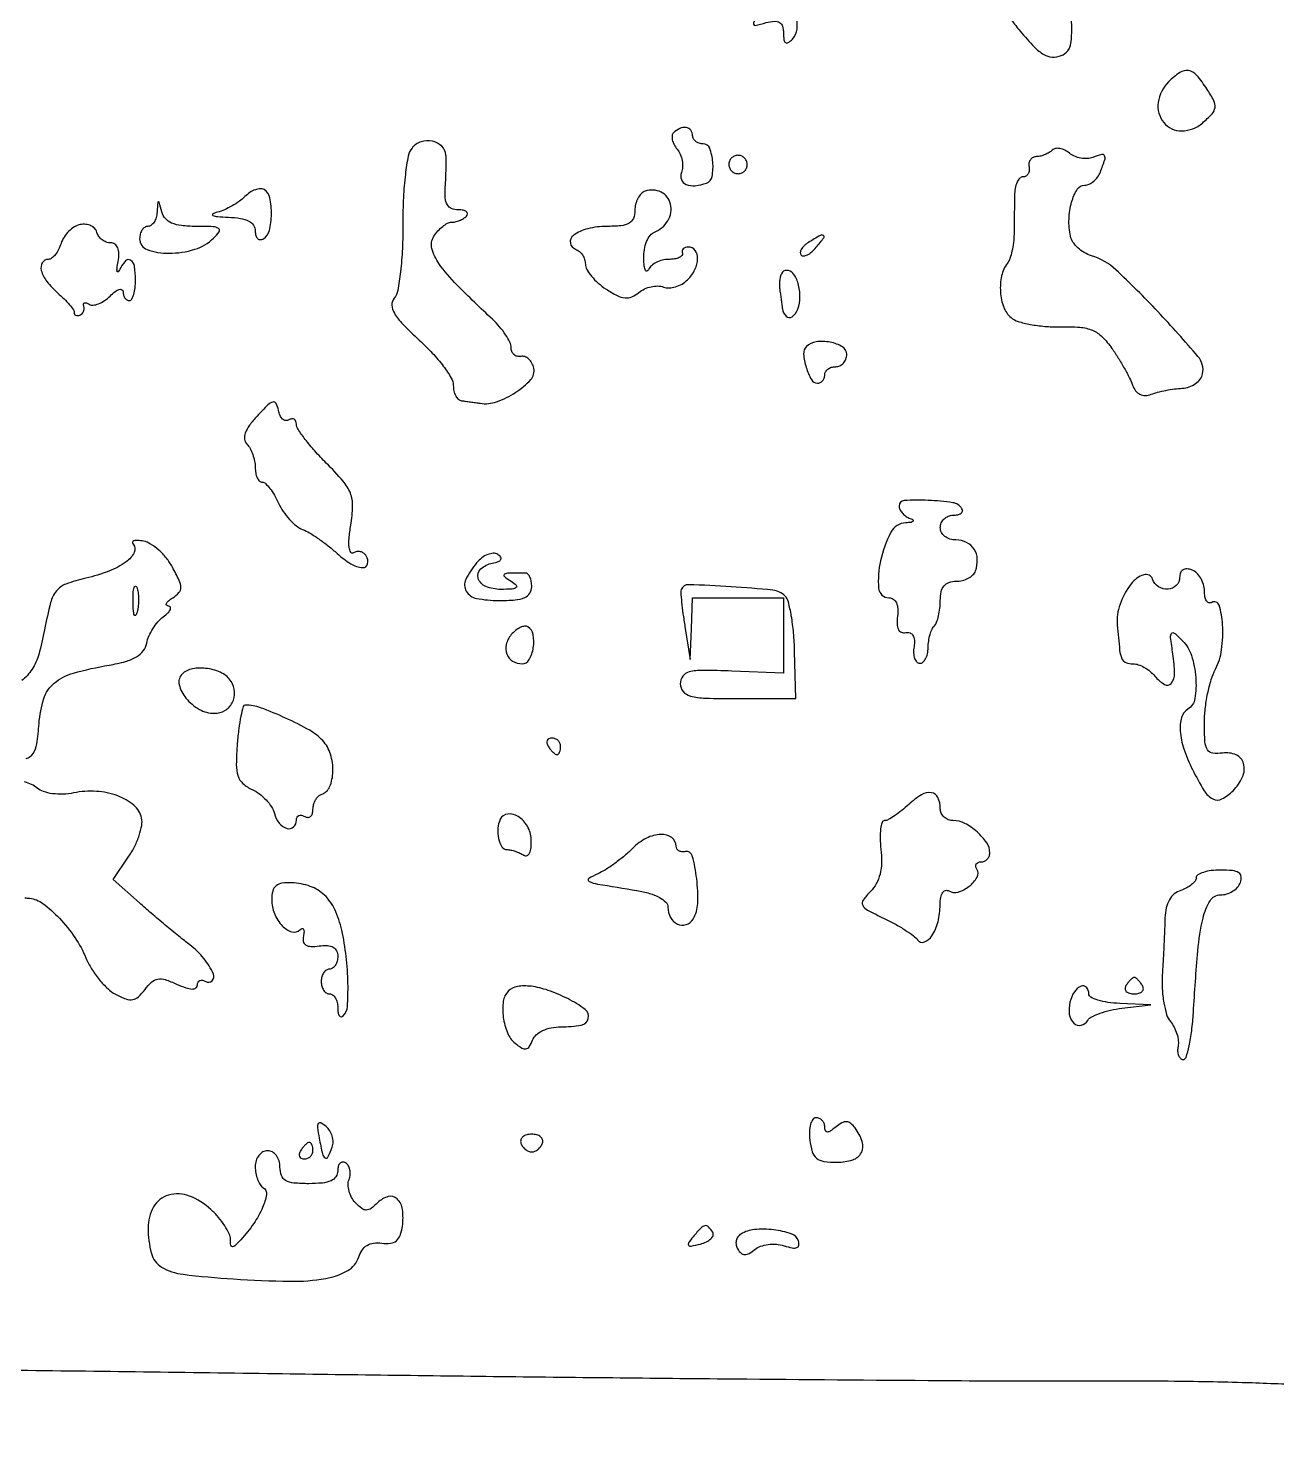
# Model space of a CAD drawing. Extents: x 0 to 5034, y 0 to 2560.
# Drawn here: x 2049.5 to 2200.8, y 1870.3 to 2040 of the extents above; entities that cross this region are included whole.
import ezdxf

# ---------------------------------------------------------------- set-up
doc = ezdxf.new("R2010")
doc.units = 0

msp = doc.modelspace()

# ---------------------------------------------------------------- linework, layer by layer
for points in [[(2170.123599, 2043.900523, 0.017393), (2168.759399, 2042.537936, 0.16353), (2168.420958, 2041.794135, 0.180688), (2168.61886, 2041.03398, 0.022196), (2169.685038, 2039.650523, 0.014927), (2171.392039, 2037.746268, 0.068776), (2172.547792, 2036.825376, 0.122536), (2173.557219, 2036.522403, 0.103907), (2174.659316, 2036.699509, 0.27789), (2175.834461, 2038.206538, 0.059212), (2175.841041, 2041.673544, 0.060678), (2175.039606, 2044.982935, 0.312625), (2173.57193, 2046, 0.109716), (2172.965481, 2045.865304, 0.027451), (2172.066125, 2045.383279, 0.026712), (2171.074055, 2044.704124, 0.024082)], [(2138.562941, 2042.069549, 0.004537), (2137.427655, 2040.791959, 0.245202), (2137.354001, 2040.486354, 0.408196), (2137.563601, 2040.357478, 0.007989), (2138.907953, 2040.68618, -0.043506), (2139.914148, 2040.857678, -0.158123), (2140.537386, 2040.710575, -0.190821), (2140.88634, 2040.249877, -0.067889), (2141, 2039.416631, 0.029387), (2141.048767, 2038.587615, 0.222351), (2141.25, 2038.26312, 0.302671), (2141.576186, 2038.266282, 0.047007), (2142.099337, 2038.699337, 0.180393), (2142.643327, 2039.890347, 0.065118), (2142.532658, 2041.778352, 0.069093), (2141.963326, 2043.459308, 0.283839), (2141.0876, 2044, 0.139194), (2140.681208, 2043.88463, 0.0249), (2140.025211, 2043.43293, 0.025203), (2139.288826, 2042.808642, 0.020412)], [(2187.65773, 2033.514872, 0.16118), (2186.402243, 2031.01727, 0.211161), (2187.075855, 2028.583643, 0.229113), (2189.255936, 2027.572966, 0.174682), (2191.750219, 2028.518159, 0.026486), (2192.9261, 2029.638146, 0.157052), (2193.287128, 2030.394741, 0.154323), (2193.142065, 2031.226987, 0.025316), (2192.306474, 2032.655014, 0.033603), (2191.058263, 2034.306461, 0.169983), (2190.070731, 2034.871421, 0.197253), (2189.036625, 2034.654675, 0.047357)], [(2127.675343, 2027.342009, 0.170586), (2127.506749, 2026.990735, 0.082676), (2127.534702, 2026.486829, 0.06696), (2127.747213, 2025.912, 0.051268), (2128.120552, 2025.354744, -0.072462), (2128.499449, 2024.734038, -0.05543), (2128.729167, 2023.971578, -0.056181), (2128.783698, 2023.189858, -0.081129), (2128.64326, 2022.512735, 0.184544), (2128.642058, 2021.669734, 0.206279), (2129.204772, 2021.089888, 0.125117), (2130.301519, 2020.930183, 0.061534), (2131.684527, 2021.25, 0.265134), (2132.356596, 2022.044212, 0.067169), (2132.444009, 2023.797681, 0.069998), (2132.064873, 2025.461118, 0.311236), (2131.283022, 2026, -0.076394), (2130.792848, 2026.075332, -0.089507), (2130.376888, 2026.29375, -0.100753), (2130.098818, 2026.618636, -0.127454), (2130, 2027, 0.170375), (2129.774857, 2027.64155, 0.189652), (2129.208244, 2027.966669, 0.142017), (2128.429652, 2027.860066, 0.092054)], [(2095.997972, 2025.497556, 0.126351), (2095.539199, 2024.526476, 0.01731), (2095.189621, 2022.294579, 0.018469), (2094.955608, 2019.50912, 0.013027), (2094.89016, 2016.367651, -0.013079), (2094.826036, 2013.305195, -0.017049), (2094.598699, 2010.511191, -0.014732), (2094.265535, 2008.225541, -0.130361), (2093.841159, 2007.308608, 0.188184), (2093.561234, 2006.465902, 0.122346), (2093.862965, 2005.472182, 0.059235), (2094.874171, 2004.160079, 0.01383), (2096.875857, 2002.226071, -0.02102), (2098.454769, 2000.656038, -0.025657), (2099.788533, 1999.055989, -0.025563), (2100.750674, 1997.626637, -0.13617), (2101, 1996.728117, 0.055247), (2101.074284, 1996.057878, 0.068628), (2101.29375, 1995.470916, 0.082506), (2101.617917, 1995.052788, 0.156847), (2102, 1994.875, -0.002444), (2102.472027, 1994.813652, -0.001194), (2103.073438, 1994.731033, -0.001184), (2103.69846, 1994.642141, -0.001716), (2104.25, 1994.560433, 0.123043), (2106.251461, 1994.749831, 0.05992), (2108.567516, 1995.894149, 0.062468), (2110.382338, 1997.433241, 0.244401), (2110.752795, 1998.807838, 0.068393), (2110.521593, 1999.435892, 0.084204), (2110.140628, 1999.92949, 0.098806), (2109.673287, 2000.215053, 0.140537), (2109.19061, 2000.25, -0.111746), (2108.736818, 2000.25708, -0.124074), (2108.349742, 2000.461089, -0.117415), (2108.091, 2000.835186, -0.093101), (2108, 2001.319665, 0.113417), (2107.851087, 2001.967706, 0.032564), (2107.339063, 2002.868561, 0.030964), (2106.611129, 2003.838424, 0.028532), (2105.75, 2004.739357, -0.008537), (2101.4283, 2008.913313, -0.042698), (2099.259719, 2011.486016, -0.091156), (2098.412166, 2013.318494, -0.206396), (2098.644356, 2014.797964, -0.040676), (2099.133334, 2015.449182, -0.042915), (2099.713292, 2016.000027, -0.046948), (2100.294019, 2016.380546, -0.122159), (2100.775653, 2016.5, 0.059385), (2101.235509, 2016.55481, 0.039025), (2101.742952, 2016.720313, 0.039011), (2102.218807, 2016.962788, 0.059107), (2102.583333, 2017.25, 0.179674), (2102.712944, 2017.532726, 0.254741), (2102.601299, 2017.779687, 0.1208), (2102.20983, 2017.948396, 0.041643), (2101.5913, 2018, -0.100924), (2100.792843, 2018.162826, -0.164526), (2100.28194, 2018.618631, -0.111914), (2100.033578, 2019.440995, -0.034073), (2100.030596, 2020.75, 0.005837), (2100.092228, 2021.886675, 0.005784), (2100.127533, 2023.027947, 0.005688), (2100.135506, 2024.026935, 0.022265), (2100.105963, 2024.643011, 0.177806), (2099.595281, 2025.715565, 0.143317), (2098.461282, 2026.320122, 0.130948), (2097.09719, 2026.244584, 0.141518)], [(2173.574657, 2025.241324, -0.06176), (2173.20596, 2024.953973, -0.036906), (2172.708389, 2024.704412, -0.03644), (2172.167676, 2024.526264, -0.051666), (2171.666667, 2024.454545, 0.107819), (2171.241146, 2024.344191, 0.117915), (2170.916146, 2024.068608, 0.114054), (2170.743946, 2023.667615, 0.096078), (2170.75, 2023.204545, -0.079864), (2170.770835, 2022.744437, -0.109442), (2170.636103, 2022.353835, -0.126449), (2170.368123, 2022.094471, -0.130102), (2170.011202, 2022, 0.209897), (2169.630882, 2021.832987, 0.079824), (2169.304509, 2021.339062, 0.061111), (2169.077395, 2020.611396, 0.041981), (2168.993967, 2019.75, 0.00005), (2168.98095, 2018.711807, 0.000027), (2168.965202, 2017.4401, 0.000027), (2168.949357, 2016.149039, 0.000044), (2168.935977, 2015.046086, -0.027621), (2168.867511, 2014.029865, -0.025955), (2168.687069, 2013.005722, -0.026885), (2168.431043, 2012.115553, -0.076299), (2168.130131, 2011.546086, 0.107085), (2167.432917, 2010.005824, 0.069749), (2167.291097, 2008.051343, 0.071574), (2167.686756, 2006.192679, 0.132117), (2168.572324, 2004.939976, 0.099868), (2169.417923, 2004.484972, 0.027338), (2170.896064, 2004.123384, 0.026494), (2172.653306, 2003.889579, 0.024848), (2174.463639, 2003.835949, -0.022718), (2176.918847, 2003.773674, -0.080667), (2178.44638, 2003.413156, -0.098871), (2179.612178, 2002.632828, -0.044553), (2180.795763, 2001.212669, -0.012446), (2181.560887, 2000.047004, -0.01077), (2182.306212, 1998.787736, -0.010898), (2182.932176, 1997.617244, -0.030824), (2183.299421, 1996.766859, 0.074688), (2183.671462, 1996.077898, 0.117704), (2184.186417, 1995.650952, 0.122286), (2184.82354, 1995.512128, 0.084597), (2185.550144, 1995.657616, -0.02903), (2186.32635, 1995.904855, -0.014619), (2187.329557, 1996.130334, -0.014466), (2188.383232, 1996.303531, -0.0208), (2189.32461, 1996.390757, 0.070402), (2190.169295, 1996.554408, 0.070712), (2190.934028, 1996.945885, 0.076884), (2191.505104, 1997.497196, 0.115375), (2191.786277, 1998.127151, 0.228389), (2191.224126, 2000.248841, 0.011758), (2186.353711, 2005.673728, 0.015818), (2181.271009, 2010.742788, 0.116049), (2178.314275, 2012.441031, -0.060691), (2177.452105, 2012.817323, -0.053886), (2176.666943, 2013.402433, -0.056997), (2176.071265, 2014.097103, -0.09797), (2175.775652, 2014.796988, -0.059293), (2175.595781, 2016.886254, -0.060074), (2175.913075, 2018.949756, -0.072133), (2176.597008, 2020.495402, -0.258057), (2177.509588, 2021, 0.108792), (2178.042872, 2021.117424, 0.066374), (2178.589373, 2021.46465, 0.061704), (2179.065703, 2021.977008, 0.064919), (2179.393011, 2022.581787, 0.010191), (2179.934151, 2024.082736, 0.202058), (2179.899189, 2024.560153, 0.356043), (2179.559856, 2024.709599, 0.024295), (2178.487265, 2024.35674, -0.081129), (2177.810142, 2024.216302, -0.056181), (2177.028422, 2024.270833, -0.05543), (2176.265962, 2024.500551, -0.072462), (2175.645256, 2024.879448, 0.057949), (2175.081757, 2025.246188, 0.072166), (2174.488692, 2025.440819, 0.086754), (2173.958489, 2025.440791, 0.154275)], [(2134.552786, 2024.08541, 0.099038), (2134.401684, 2023.679226, 0.097945), (2134.417584, 2023.244476, 0.097945), (2134.597789, 2022.848514, 0.099038), (2134.91459, 2022.552786, 0.099038), (2135.320774, 2022.401684, 0.097945), (2135.755524, 2022.417584, 0.097945), (2136.151486, 2022.597789, 0.099038), (2136.447214, 2022.91459, 0.099038), (2136.598316, 2023.320774, 0.097945), (2136.582416, 2023.755524, 0.097945), (2136.402211, 2024.151486, 0.099038), (2136.08541, 2024.447214, 0.099038), (2135.679226, 2024.598316, 0.097945), (2135.244476, 2024.582416, 0.097945), (2134.848514, 2024.402211, 0.099038)], [(2075.759898, 2019.617041, -0.041552), (2075.083245, 2019.044389, -0.025609), (2074.203476, 2018.482864, -0.025599), (2073.27009, 2018.013788, -0.041243), (2072.429279, 2017.723851, 0.055537), (2071.8667, 2017.511721, 0.626502), (2071.870324, 2017.331444, 0.089575), (2072.422578, 2017.188862, 0.009578), (2073.75, 2017.116001, -0.030153), (2075.214294, 2016.975046, -0.080078), (2076.210237, 2016.649341, -0.126056), (2076.787479, 2016.136205, -0.149431), (2077, 2015.440983, 0.066118), (2077.073267, 2014.889346, 0.138808), (2077.29375, 2014.521475, 0.191142), (2077.620352, 2014.392057, 0.139169), (2078, 2014.5, 0.198295), (2078.728088, 2015.507644, 0.055219), (2078.973658, 2017.479917, 0.055252), (2078.782158, 2019.451174, 0.205311), (2078.08062, 2020.450174, 0.15492), (2077.625589, 2020.564512, 0.070981), (2077.019664, 2020.439827, 0.060215), (2076.36411, 2020.110981, 0.050082)], [(2124.25, 2020.269359, 0.119491), (2123.771825, 2019.960513, 0.067876), (2123.367188, 2019.398395, 0.0616), (2123.093177, 2018.682037, 0.060647), (2123, 2017.916667, -0.096062), (2122.817268, 2016.974334, -0.171531), (2122.301176, 2016.389253, -0.103819), (2121.315697, 2016.08299, -0.023608), (2119.559017, 2016, 0.060689), (2117.296032, 2015.724307, 0.099394), (2115.555313, 2014.903541, 0.27949), (2115.180247, 2013.983232, 0.279712), (2115.822949, 2013.225684, -0.096687), (2116.272847, 2012.971349, -0.07031), (2116.654241, 2012.539212, -0.067987), (2116.911835, 2012.001775, -0.077954), (2117, 2011.43972, 0.130169), (2117.171819, 2010.790916, 0.043093), (2117.735846, 2009.973335, 0.039494), (2118.546418, 2009.135692, 0.035724), (2119.505006, 2008.404763, 0.026221), (2120.85272, 2007.619435, 0.093375), (2121.806072, 2007.336012, 0.128302), (2122.625453, 2007.461905, 0.071387), (2123.492271, 2007.993586, -0.064509), (2124.169412, 2008.421792, -0.054013), (2124.974982, 2008.695133, -0.056194), (2125.781269, 2008.781681, -0.090514), (2126.458326, 2008.654365, 0.101937), (2127.132761, 2008.543285, 0.062595), (2127.930032, 2008.676011, 0.058983), (2128.722562, 2009.018416, 0.065029), (2129.38476, 2009.527617, 0.081619), (2130.274951, 2010.767917, 0.109475), (2130.605011, 2012.107583, 0.168034), (2130.289724, 2013.093624, 0.23635), (2129.478055, 2013.5, 0.079099), (2129.123216, 2013.443512, 0.121723), (2128.860741, 2013.279687, 0.144207), (2128.732273, 2013.035381, 0.130591), (2128.75, 2012.75, -0.265654), (2128.692891, 2012.464702, -0.108185), (2128.363542, 2012.220313, -0.068136), (2127.800014, 2012.054115, -0.0377), (2127.083333, 2012, 0.060204), (2126.312853, 2011.90689, 0.059088), (2125.581524, 2011.632812, 0.064373), (2124.996792, 2011.228318, 0.113869), (2124.662281, 2010.75, -0.213816), (2124.46724, 2010.562391, -0.399099), (2124.282867, 2010.643572, -0.073727), (2124.141356, 2011.199208, -0.018085), (2124.078947, 2012.143011, -0.048599), (2124.149661, 2013.192769, -0.055184), (2124.423054, 2014.16308, -0.063175), (2124.845428, 2014.91628, -0.142741), (2125.361237, 2015.308378, 0.168915), (2126.997331, 2016.689458, 0.191129), (2127.317719, 2018.708838, 0.227443), (2126.178939, 2020.153233, 0.2005)], [(2065.116001, 2017.75, -0.054605), (2064.997445, 2017.080606, -0.070943), (2064.740325, 2016.514062, -0.08736), (2064.390655, 2016.132621, -0.165114), (2064, 2016, 0.148195), (2063.618646, 2015.884432, 0.098894), (2063.29375, 2015.559375, 0.082425), (2063.074694, 2015.073457, 0.064853), (2063, 2014.5, 0.316756), (2063.926209, 2013.184667, 0.088364), (2066.551502, 2012.740781, 0.072415), (2069.673331, 2013.223305, 0.118701), (2071.964286, 2014.578648, 0.048958), (2072.619728, 2015.352977, 0.421886), (2072.541204, 2015.752948, 0.136883), (2071.873465, 2015.964196, 0.008582), (2069.78761, 2016, -0.026928), (2068.056766, 2016.093283, -0.074107), (2066.877178, 2016.401562, -0.11044), (2066.119258, 2016.946729, -0.118459), (2065.689326, 2017.75, 0.001923), (2065.377121, 2018.926177, 0.339035), (2065.280763, 2019, 0.392517), (2065.198801, 2018.923939, 0.002113)], [(2055.796988, 2016.214268, 0.088202), (2055.099962, 2015.940226, 0.056661), (2054.413762, 2015.403533, 0.054836), (2053.841096, 2014.701545, 0.066948), (2053.4796, 2013.935725, -0.041025), (2053.175686, 2013.194974, -0.050768), (2052.771742, 2012.568619, -0.059328), (2052.334168, 2012.137436, -0.166392), (2051.932612, 2012, 0.264927), (2051.207825, 2011.586981, 0.204594), (2051.08656, 2010.668495, 0.09674), (2051.762669, 2009.32161, 0.0496), (2053.065685, 2007.943031, -0.016263), (2053.852103, 2007.214842, -0.022455), (2054.505281, 2006.50862, -0.020031), (2054.982795, 2005.895171, -0.185841), (2055.065685, 2005.575736, 0.146876), (2055.101401, 2005.377291, 0.16569), (2055.239608, 2005.24256, 0.124197), (2055.467922, 2005.196958, 0.068045), (2055.75, 2005.25, 0.109117), (2056.015066, 2005.408573, 0.099786), (2056.198972, 2005.668709, 0.095284), (2056.273148, 2005.990618, 0.089797), (2056.225223, 2006.32433, -0.106644), (2056.195932, 2006.591342, -0.288162), (2056.308509, 2006.735103, -0.177192), (2056.549746, 2006.733798, -0.049395), (2056.894604, 2006.565139, 0.166316), (2057.371275, 2006.456562, 0.06772), (2058.025721, 2006.617334, 0.056836), (2058.744818, 2007.00059, 0.045575), (2059.41938, 2007.562237, -0.032231), (2060.027423, 2008.096564, -0.086431), (2060.535693, 2008.363818, -0.215414), (2060.854295, 2008.32776, -0.264351), (2061, 2008.071429, 0.068255), (2061.056167, 2007.661901, 0.084734), (2061.220313, 2007.314732, 0.099788), (2061.463996, 2007.082588, 0.141492), (2061.75, 2007, 0.270668), (2062.038908, 2007.16876, 0.055558), (2062.279687, 2007.734375, 0.044499), (2062.445545, 2008.542129, 0.028402), (2062.5, 2009.5, 0.038027), (2062.373229, 2011.164431, 0.214056), (2061.900827, 2011.895344, 0.372077), (2061.269429, 2011.808203, 0.069449), (2060.572245, 2010.75, -0.087584), (2060.388523, 2010.491895, -0.603897), (2060.275066, 2010.528125, -0.077386), (2060.266454, 2010.944593, -0.012417), (2060.395292, 2011.75, 0.043933), (2060.486361, 2012.699248, 0.098896), (2060.350878, 2013.406329, 0.146901), (2060.003275, 2013.837783, 0.151365), (2059.479705, 2014, -0.089449), (2058.946046, 2014.096241, -0.075271), (2058.443257, 2014.375572, -0.075538), (2058.047219, 2014.790058, -0.091292), (2057.823324, 2015.278543, 0.128329), (2057.569431, 2015.740045, 0.09528), (2057.094717, 2016.080811, 0.084497), (2056.47203, 2016.249139, 0.07365)], [(2144.02896, 2014.03906, 0.044429), (2143.507686, 2013.640546, 0.073916), (2143.159984, 2013.21208, 0.108439), (2143.032091, 2012.823706, 0.225585), (2143.13646, 2012.530207, 0.234162), (2143.452534, 2012.423579, 0.085026), (2143.916631, 2012.569338, 0.06172), (2144.453252, 2012.934292, 0.039407), (2144.979944, 2013.475834, 0.011124), (2145.89468, 2014.6293, 0.447869), (2145.839289, 2014.911334, 0.273213), (2145.458847, 2014.911828, 0.007952)], [(2140.754232, 2010.266312, 0.063577), (2140.620106, 2009.884114, 0.028647), (2140.538831, 2009.357917, 0.027793), (2140.515666, 2008.784802, 0.033904), (2140.560134, 2008.25, -0.001731), (2140.641957, 2007.69846, -0.001195), (2140.730946, 2007.073437, -0.001204), (2140.813631, 2006.472027, -0.002466), (2140.875, 2006, 0.171644), (2141.31694, 2005.117626, 0.354405), (2142.037299, 2005.056026, 0.160943), (2142.752778, 2005.986014, 0.084353), (2143, 2007.440983, 0.065609), (2142.78631, 2009.062493, 0.102746), (2142.155371, 2010.314389, 0.231334), (2141.40418, 2010.672193, 0.281111)], [(2143.775429, 2001.442095, 0.220597), (2143.443704, 2000.536589, 0.052585), (2143.75163, 1998.919388, 0.053113), (2144.377881, 1997.435489, 0.27281), (2145.116631, 1997, 0.11244), (2145.453613, 1997.076751, 0.100175), (2145.74051, 1997.29375, 0.094306), (2145.932993, 1997.618165, 0.087079), (2146, 1998, -0.13236), (2146.10275, 1998.381347, -0.100566), (2146.391667, 1998.70625, -0.087856), (2146.823851, 1998.924828, -0.073375), (2147.333333, 1999, 0.111732), (2147.841974, 1999.115099, 0.100101), (2148.275, 1999.440625, 0.094518), (2148.565493, 1999.927262, 0.087646), (2148.666667, 2000.5, 0.264707), (2148.154257, 2001.400063, 0.086573), (2146.673264, 2001.962581, 0.078749), (2144.956323, 2002.019442, 0.166856)], [(2077.23688, 1993.023886, 0.02836), (2076.29988, 1991.896239, 0.072128), (2075.797861, 1990.960937, 0.115276), (2075.707228, 1990.203329, 0.170351), (2075.994483, 1989.605517, -0.07165), (2076.379961, 1989.090304, -0.038805), (2076.704629, 1988.366621, -0.037703), (2076.925991, 1987.562951, -0.048388), (2077, 1986.8, 0.044682), (2077.061697, 1986.110979, 0.064535), (2077.246599, 1985.52875, 0.084429), (2077.51868, 1985.13516, 0.202057), (2077.839485, 1985, -0.191627), (2078.236545, 1984.842024, -0.036585), (2078.770731, 1984.257381, -0.034288), (2079.328329, 1983.439965, -0.025648), (2079.830833, 1982.471935, 0.041885), (2080.401316, 1981.455029, 0.035846), (2081.160941, 1980.489547, 0.037419), (2081.984586, 1979.710306, 0.07984), (2082.741348, 1979.27343, -0.044749), (2083.583494, 1978.862825, -0.016305), (2084.697818, 1978.139586, -0.016015), (2085.87192, 1977.264805, -0.018433), (2086.932073, 1976.355005, 0.050652), (2088.569688, 1975.1233, 0.117309), (2090.025325, 1974.656865, 0.375904), (2090.618487, 1975.100883, 0.193011), (2090.447214, 1976.08541, 0.099823), (2090.150911, 1976.401841, 0.098126), (2089.753387, 1976.581095, 0.097758), (2089.316271, 1976.59557, 0.098259), (2088.907316, 1976.442718, -0.411821), (2088.573328, 1976.520122, -0.116725), (2088.382159, 1977.079421, -0.047551), (2088.38002, 1978.190783, -0.016366), (2088.582007, 1979.78748, 0.03209), (2088.803662, 1982.128369, 0.101903), (2088.534572, 1983.669569, 0.084624), (2087.646823, 1985.134545, 0.017938), (2085.605593, 1987.32774, -0.014032), (2084.224717, 1988.788379, -0.018671), (2083.059143, 1990.195068, -0.016158), (2082.186692, 1991.411262, -0.148571), (2082, 1992.025684, 0.094027), (2081.929223, 1992.398722, 0.172287), (2081.728482, 1992.629348, 0.173368), (2081.428292, 1992.680884, 0.095355), (2081.075682, 1992.546774, -0.179788), (2080.697692, 1992.471017, -0.14776), (2080.32498, 1992.651689, -0.101942), (2080.013457, 1993.085437, -0.057415), (2079.818079, 1993.706126, 0.064093), (2079.545011, 1994.534952, 0.360198), (2079.152044, 1994.716632, 0.130952), (2078.543269, 1994.369021, 0.010382)], [(2155, 1982.114659, 0.113865), (2155.092287, 1981.714667, 0.064374), (2155.367188, 1981.296976, 0.059089), (2155.772015, 1980.925766, 0.060207), (2156.25, 1980.662281, -0.042025), (2156.680396, 1980.444991, -0.439808), (2156.713778, 1980.271953, -0.204538), (2156.482037, 1980.136431, -0.019696), (2155.817388, 1980.078947, 0.267), (2154.019186, 1978.929622, 0.064964), (2152.762155, 1975.491446, 0.075974), (2152.530852, 1972.149918, 0.390238), (2153.779837, 1971, -0.15366), (2154.304993, 1970.834707, -0.133412), (2154.676141, 1970.390172, -0.094513), (2154.852133, 1969.677023, -0.047947), (2154.812858, 1968.75, 0.040714), (2154.758889, 1967.80052, 0.111721), (2154.92214, 1967.153414, 0.181577), (2155.286154, 1966.819757, 0.147697), (2155.81662, 1966.772207, -0.135911), (2156.332348, 1966.737967, -0.177783), (2156.694411, 1966.440146, -0.122084), (2156.862575, 1965.871622, -0.050906), (2156.81662, 1965.067655, 0.048005), (2156.768818, 1964.308513, 0.073829), (2156.886757, 1963.662004, 0.10156), (2157.143448, 1963.224164, 0.204158), (2157.5, 1963.058336, 0.187477), (2157.88397, 1963.193342, 0.091641), (2158.215073, 1963.603399, 0.070585), (2158.444774, 1964.221963, 0.049815), (2158.530036, 1964.959591, -0.032874), (2158.594625, 1965.752733, -0.032125), (2158.762739, 1966.536837, -0.033834), (2159.000951, 1967.203726, -0.093946), (2159.280036, 1967.61337, 0.107563), (2159.557748, 1968.045596, 0.031316), (2159.788511, 1968.807261, 0.029903), (2159.946969, 1969.720614, 0.028006), (2160, 1970.666667, -0.052028), (2160.110764, 1971.728259, -0.120516), (2160.455357, 1972.445652, -0.140196), (2161.051951, 1972.857801, -0.081674), (2161.916667, 1973, 0.060647), (2162.682037, 1973.093177, 0.0616), (2163.398395, 1973.367188, 0.067876), (2163.960513, 1973.771825, 0.119491), (2164.269359, 1974.25, 0.093331), (2164.48427, 1975.676802, 0.132824), (2164.10644, 1976.895096, 0.141321), (2163.190541, 1977.706846, 0.11156), (2161.893011, 1978, -0.077727), (2161.169846, 1978.113102, -0.090193), (2160.556072, 1978.440625, -0.100779), (2160.145752, 1978.927938, -0.125389), (2160, 1979.5, -0.103052), (2160.119235, 1980.072373, -0.098802), (2160.457961, 1980.559375, -0.09695), (2160.963945, 1980.885705, -0.095165), (2161.559017, 1981, 0.050265), (2162.121851, 1981.056725, 0.109314), (2162.51649, 1981.232322, 0.184935), (2162.682243, 1981.491695, 0.191407), (2162.629241, 1981.790884, 0.220582), (2161.524976, 1982.519126, 0.026603), (2158.547884, 1982.80463, 0.025424), (2155.627062, 1982.780027, 0.396961)], [(2103.820241, 1975.226419, 0.061208), (2102.512087, 1973.209263, 0.25119), (2102.567207, 1971.801294, 0.215939), (2103.816072, 1970.920751, 0.047229), (2106.5, 1970.666667, 0.019039), (2108.489706, 1970.742457, 0.07983), (2109.65, 1971.020833, 0.153014), (2110.2681, 1971.539831, 0.143131), (2110.5, 1972.333333, 0.043059), (2110.444951, 1972.97138, 0.062763), (2110.279687, 1973.510417, 0.082352), (2110.036727, 1973.875503, 0.207732), (2109.75, 1974, 0.004319), (2107.703478, 1973.982323, 0.12613), (2107.203704, 1973.844968, 0.528688), (2107.183494, 1973.589622, 0.02585), (2108, 1973, -0.043106), (2108.628119, 1972.512621, -0.461139), (2108.616929, 1972.228862, -0.155556), (2108.150937, 1972.054211, -0.011096), (2106.75, 1972.015313, -0.100042), (2104.938213, 1972.370999, -0.221857), (2104.009913, 1973.385857, -0.297214), (2104.321644, 1974.496838, -0.131707), (2105.75, 1975.200137, 0.034934), (2106.445472, 1975.389226, 0.174852), (2106.754134, 1975.639603, 0.310151), (2106.737189, 1975.929369, 0.087455), (2106.383647, 1976.24988, 0.155285), (2105.848328, 1976.38877, 0.081583), (2105.170151, 1976.239208, 0.068158), (2104.456631, 1975.834482, 0.055338)], [(2189, 1973.468615, -0.198929), (2188.593894, 1972.488278, -0.181605), (2187.59376, 1972.034382, -0.161868), (2186.451502, 1972.331175, -0.166295), (2185.729433, 1973.25, 0.408355), (2184.658515, 1973.779164, 0.15095), (2183.141934, 1972.705413, 0.077958), (2181.777872, 1970.205408, 0.107399), (2181.447494, 1967.676369, 0.004775), (2181.732728, 1964.63885, 0.072187), (2181.991501, 1963.613891, 0.212034), (2182.470345, 1963.157415, 0.086114), (2183.377555, 1963, -0.086111), (2183.99461, 1962.892936, -0.043603), (2184.713456, 1962.562609, -0.041593), (2185.416239, 1962.080741, -0.048513), (2185.990862, 1961.51101, 0.081224), (2187.158928, 1960.494816, 0.374867), (2187.973484, 1960.629129, 0.179169), (2188.38351, 1961.805094, 0.031671), (2188.187959, 1964.17271, -0.005673), (2187.911453, 1966.217931, -0.189347), (2188.032099, 1966.688013, -0.442121), (2188.354801, 1966.724549, -0.016395), (2189.35469, 1965.788167, -0.121022), (2190.434874, 1964.004503, -0.056548), (2190.950118, 1961.335167, -0.057615), (2190.854929, 1958.791162, -0.219612), (2190, 1957.5, 0.186302), (2189.234424, 1956.49051, 0.089538), (2189.066614, 1954.848785, 0.063156), (2189.509863, 1952.694075, 0.033441), (2190.563324, 1950.173519, 0.020895), (2191.975901, 1947.615392, 0.136674), (2193.036169, 1946.622047, 0.245044), (2194.118316, 1946.621464, 0.076478), (2195.469329, 1947.612186, 0.091656), (2196.620814, 1949.285961, 0.173018), (2196.745566, 1950.899701, 0.223514), (2195.848463, 1951.953413, 0.142294), (2194.22535, 1952.187142, -0.064883), (2193.010041, 1952.17488, -0.229413), (2192.371088, 1952.584895, -0.123235), (2192.066681, 1953.555111, -0.014699), (2192, 1955.822835, -0.028668), (2192.097552, 1957.522856, -0.021784), (2192.391661, 1959.366427, -0.02221), (2192.821292, 1961.076274, -0.047033), (2193.333315, 1962.341353, 0.086149), (2194.083577, 1964.710361, 0.047492), (2194.205182, 1967.755005, 0.062328), (2193.779978, 1970.098475, 0.489356), (2192.887998, 1970.430779, -0.220226), (2192.552398, 1970.390298, -0.175029), (2192.260849, 1970.616588, -0.096861), (2192.063329, 1971.124199, -0.044522), (2192, 1971.833994, 0.07063), (2191.88795, 1972.623256, 0.063468), (2191.559375, 1973.381698, 0.066821), (2191.073578, 1973.996109, 0.100819), (2190.5, 1974.361626, 0.075244), (2189.885039, 1974.496694, 0.151899), (2189.407358, 1974.382077, 0.166113), (2189.106211, 1974.027855, 0.094119)], [(2062.692991, 1969.269032, -0.087174), (2062.51666, 1968.883358, -0.597527), (2062.356533, 1968.900903, -0.080377), (2062.235556, 1969.431793, -0.012823), (2062.194949, 1970.5, -0.014395), (2062.212705, 1971.580113, -0.052471), (2062.315079, 1972.257153, -0.333666), (2062.47713, 1972.386009, -0.31318), (2062.655937, 1972.269032, -0.06278), (2062.814405, 1971.671085, -0.030339), (2062.872264, 1970.880008, -0.029507), (2062.832894, 1970.036634, -0.037336)], [(2128.60875, 1972, 0.114386), (2128.555329, 1971.646502, 0.005717), (2128.660417, 1970.471875, 0.008951), (2128.827557, 1969.06876, 0.006336), (2129.063263, 1967.5), (2129.716189, 1963.5), (2129.858095, 1967.25), (2130, 1971), (2135.5, 1971), (2141, 1971), (2141, 1966.429265), (2141, 1961.85853), (2134.75, 1962.113607, 0.00789), (2131.20747, 1962.202225, 0.062801), (2129.584736, 1962.012799, 0.174668), (2128.803317, 1961.49243, 0.160728), (2128.5, 1960.573231, 0.177958), (2128.841556, 1959.643969, 0.155064), (2129.724581, 1959.092004, 0.055633), (2131.551036, 1958.834934, 0.007196), (2135.5, 1958.778515), (2142.5, 1958.779252), (2142.354452, 1964.485174, 0.016055), (2142.224138, 1966.74465, 0.020445), (2141.952281, 1968.814359, 0.018864), (2141.595335, 1970.495539, 0.135435), (2141.189746, 1971.210254, 0.172116), (2139.700758, 1971.919454, 0.010231), (2134.654681, 1972.340013, 0.007742), (2129.498263, 1972.58361, 0.316128)], [(2108.027217, 1966.532794, 0.108613), (2107.414027, 1965.344387, 0.155562), (2107.47131, 1964.168621, 0.171206), (2108.181512, 1963.319345, 0.134609), (2109.346213, 1963, 0.272548), (2110.197343, 1963.501176, 0.087809), (2110.69276, 1964.941493, 0.08238), (2110.679552, 1966.53854, 0.214336), (2110.049675, 1967.469299, 0.171901), (2109.645875, 1967.556676, 0.07672), (2109.116065, 1967.404031, 0.062704), (2108.546977, 1967.048114, 0.04852)], [(2068.133211, 1961.733211, 0.264127), (2067.784861, 1960.469309, 0.111337), (2068.609627, 1958.842753, 0.09107), (2070.235124, 1957.478845, 0.129841), (2072.047999, 1957, 0.132751), (2073.322336, 1957.344407, 0.140399), (2074.217494, 1958.278893, 0.136985), (2074.495218, 1959.565121, 0.12412), (2074.083985, 1960.86411, 0.140826), (2072.975374, 1961.871118, 0.078303), (2071.2182, 1962.4172, 0.079369), (2069.404779, 1962.392931, 0.154617)], [(2074.833352, 1953.372555, 0.015732), (2074.709631, 1950.791887, 0.082349), (2074.918401, 1949.390464, 0.135526), (2075.515475, 1948.482347, 0.07319), (2076.647904, 1947.750657, -0.054946), (2077.519342, 1947.231474, -0.043563), (2078.333627, 1946.496632, -0.044966), (2078.974841, 1945.669913, -0.078673), (2079.321626, 1944.878102, 0.102755), (2079.90889, 1943.69448, 0.153349), (2080.854569, 1943.045965, 0.269567), (2081.642615, 1943.230344, 0.206446), (2082, 1944.059017, -0.108972), (2082.078288, 1944.413961, -0.182303), (2082.29375, 1944.6254, -0.161196), (2082.6179, 1944.656512, -0.082592), (2083, 1944.5, 0.129002), (2083.38002, 1944.383699, 0.189552), (2083.70625, 1944.496996, 0.14589), (2083.926211, 1944.838553, 0.070719), (2084, 1945.35765, -0.063692), (2084.075376, 1945.94697, -0.063576), (2084.29666, 1946.498738, -0.069517), (2084.623696, 1946.931441, -0.116278), (2085.009908, 1947.169969, 0.216417), (2086.020133, 1948.107345, 0.092918), (2086.414539, 1949.946756, 0.08172), (2086.125655, 1952.039727, 0.110933), (2085.178903, 1953.688671, 0.079676), (2083.602683, 1954.93646, 0.020139), (2080.679379, 1956.422614, 0.019709), (2077.658579, 1957.666604, 0.088034), (2075.779696, 1958, 0.341174), (2075.535677, 1957.811559, 0.013478), (2075.263155, 1956.640688, 0.018941), (2075.016127, 1955.146538, 0.011652)], [(2112.5, 1953, 0.029505), (2112.768994, 1952.617226, 0.035638), (2113.066025, 1952.29375, 0.038439), (2113.34829, 1952.065539, 0.151918), (2113.559017, 1952, 0.210953), (2113.727648, 1952.07446, 0.081139), (2113.870461, 1952.29375, 0.061769), (2113.967655, 1952.617151, 0.042167), (2114, 1953, 0.105053), (2113.918938, 1953.381556, 0.099167), (2113.688914, 1953.70625, 0.09642), (2113.345238, 1953.923877, 0.093332), (2112.940983, 1954, 0.108972), (2112.586039, 1953.921712, 0.182303), (2112.3746, 1953.70625, 0.161196), (2112.343488, 1953.3821, 0.082592)], [(2156.193257, 1945.96542, -0.018283), (2155.323901, 1945.212935, -0.022326), (2154.456283, 1944.577342, -0.021572), (2153.693477, 1944.115444, -0.125994), (2153.242614, 1944, 0.326913), (2152.942842, 1943.780548, 0.045459), (2152.767511, 1942.981865, 0.037761), (2152.711777, 1941.862677, 0.022626), (2152.806237, 1940.534007, -0.034847), (2152.88228, 1938.90165, -0.054776), (2152.696917, 1937.51148, -0.063298), (2152.247958, 1936.348539, -0.072764), (2151.537707, 1935.39485, 0.039732), (2150.659661, 1934.36495, 0.281079), (2150.610268, 1933.737318, 0.154568), (2151.179846, 1933.157154, 0.011567), (2153.182271, 1932.153147, -0.01535), (2154.507406, 1931.476139, -0.0169), (2155.74573, 1930.739191, -0.01651), (2156.756341, 1930.042385, -0.077758), (2157.25, 1929.542305, 0.337147), (2158.075931, 1929.289793, 0.163218), (2158.987968, 1930.023163, 0.082067), (2159.725365, 1931.737509, 0.059021), (2159.984687, 1933.809017, -0.039657), (2160.060574, 1934.69024, -0.100756), (2160.289315, 1935.28704, -0.191175), (2160.633566, 1935.536021, -0.203216), (2161.043805, 1935.472927, 0.216191), (2162.147734, 1935.331132, 0.0913), (2163.503329, 1936.037176, 0.098762), (2164.448989, 1937.133746, 0.273619), (2164.429973, 1938.113307, -0.096707), (2164.30238, 1938.451507, -0.174428), (2164.354029, 1938.739534, -0.171182), (2164.578731, 1938.932242, -0.09272), (2164.940983, 1939, 0.100235), (2165.345126, 1939.081841, 0.098218), (2165.688914, 1939.314732, 0.097658), (2165.919198, 1939.662512, 0.097854), (2166, 1940.071429, 0.149799), (2165.620823, 1941.308649, 0.062678), (2164.459211, 1942.633171, 0.061744), (2162.966728, 1943.659302, 0.12032), (2161.571429, 1944, -0.090533), (2160.971498, 1944.109524, -0.095533), (2160.461607, 1944.423289, -0.099667), (2160.120433, 1944.891222, -0.108249), (2160, 1945.440983, 0.104527), (2159.714454, 1946.791955, 0.259953), (2158.934355, 1947.379533, 0.172795), (2157.726469, 1947.128002, 0.05067)], [(2106.689105, 1944.160933, 0.094729), (2106.395899, 1943.0613, 0.072321), (2106.48657, 1941.816469, 0.085074), (2106.8881, 1940.830796, 0.25505), (2107.5, 1940.484687, -0.049911), (2107.957162, 1940.431857, -0.026333), (2108.508708, 1940.280727, -0.025923), (2109.062273, 1940.064786, -0.03615), (2109.529643, 1939.811858, 0.228846), (2109.929743, 1939.764277, 0.20178), (2110.245253, 1940.046514, 0.090711), (2110.426955, 1940.724458, 0.031181), (2110.445917, 1941.74413, 0.122011), (2109.985688, 1943.305921, 0.117979), (2108.845642, 1944.495202, 0.171112), (2107.586968, 1944.793524, 0.259367)], [(2122.757535, 1940.666626, -0.021487), (2121.744897, 1939.737471, -0.016858), (2120.572705, 1938.816876, -0.017164), (2119.422514, 1938.03384, -0.039576), (2118.497367, 1937.547154, 0.044349), (2117.41875, 1936.966543, 0.59814), (2117.450301, 1936.615958, 0.058868), (2118.476855, 1936.314823, 0.001498), (2123.25, 1935.521277, -0.029668), (2124.776699, 1935.178165, -0.052834), (2125.968672, 1934.693822, -0.071502), (2126.744673, 1934.122914, -0.201083), (2127, 1933.513704, 0.122922), (2127.312851, 1932.260372, 0.161394), (2128.161018, 1931.451751, 0.19588), (2129.196949, 1931.395088, 0.172945), (2130.045843, 1932.074176, 0.130316), (2130.612745, 1933.943816, 0.038157), (2130.488485, 1936.969514, 0.036468), (2129.957967, 1939.724664, 0.403678), (2129.082208, 1940.25, -0.079757), (2128.668819, 1940.221908, -0.111659), (2128.317899, 1940.33576, -0.129655), (2128.085039, 1940.572656, -0.130466), (2128, 1940.893011, 0.24019), (2127.464526, 1941.943391, 0.169355), (2126.17218, 1942.332382, 0.107825), (2124.406216, 1941.866424, 0.07831)], [(2191, 1937.067388, -0.161579), (2190.867321, 1936.667535, -0.06087), (2190.454978, 1936.235747, -0.052154), (2189.854555, 1935.840111, -0.042797), (2189.144607, 1935.545896, 0.097593), (2188.356406, 1935.113353, 0.087704), (2187.75602, 1934.399631, 0.075514), (2187.373712, 1933.424563, 0.049957), (2187.225743, 1932.228509, -0.004232), (2187.18332, 1930.891577, -0.001724), (2187.103954, 1929.07374, -0.001705), (2187.005245, 1927.120399, -0.002176), (2186.900271, 1925.320392, 0.028743), (2186.891494, 1923.610556, 0.029657), (2187.079993, 1921.929034, 0.031052), (2187.418912, 1920.500964, 0.099735), (2187.880009, 1919.644581, -0.054335), (2188.332184, 1918.96064, -0.043824), (2188.665667, 1918.144733, -0.045393), (2188.839818, 1917.326427, -0.080721), (2188.810873, 1916.639766, 0.057398), (2188.759125, 1916.056905, 0.083593), (2188.857829, 1915.551626, 0.109296), (2189.086032, 1915.201364, 0.174416), (2189.407269, 1915.053935, 0.351589), (2189.780567, 1915.304566, 0.021536), (2190.150039, 1916.691881, 0.024435), (2190.463313, 1918.535044, 0.014825), (2190.661812, 1920.738358, -0.006299), (2191.207825, 1928.225535, -0.035388), (2191.831611, 1932.188044, -0.080398), (2192.688995, 1934.28975, -0.261478), (2193.954284, 1935, 0.074995), (2194.697552, 1935.112114, 0.064541), (2195.417033, 1935.440625, 0.066847), (2196.004866, 1935.926499, 0.09533), (2196.361626, 1936.5, 0.118031), (2196.45462, 1937.203458, 0.230808), (2196.162588, 1937.672153, 0.116597), (2195.399799, 1937.931524, 0.023909), (2193.968615, 1938, 0.029769), (2192.831275, 1937.932224, 0.046371), (2191.872031, 1937.726045, 0.058671), (2191.203559, 1937.426238, 0.263877)], [(2079, 1934.405466, 0.097399), (2079.330979, 1932.722494, 0.091687), (2080.277796, 1931.24933, 0.128332), (2081.44048, 1930.518063, 0.279873), (2082.425343, 1930.758676, -0.120174), (2082.677492, 1930.911954, -0.360613), (2082.850986, 1930.841611, -0.145679), (2082.914913, 1930.532726, -0.033369), (2082.833333, 1930, 0.103484), (2082.825201, 1929.346081, 0.20856), (2083.112876, 1928.930087, 0.136099), (2083.732155, 1928.749319, 0.037927), (2084.75, 1928.812858, -0.046618), (2085.743278, 1928.857579, -0.115237), (2086.440128, 1928.658979, -0.155948), (2086.850966, 1928.221753, -0.111683), (2087, 1927.562858, -0.062123), (2086.925465, 1926.96527, -0.080432), (2086.70625, 1926.45909, -0.097924), (2086.381381, 1926.120306, -0.153984), (2086, 1926, 0.148195), (2085.618646, 1925.884432, 0.098894), (2085.29375, 1925.559375, 0.082425), (2085.074694, 1925.073457, 0.064853), (2085, 1924.5, 0.064853), (2085.074694, 1923.926543, 0.082425), (2085.29375, 1923.440625, 0.098894), (2085.618646, 1923.115568, 0.148195), (2086, 1923, -0.163305), (2086.381453, 1922.872, -0.096011), (2086.70625, 1922.510417, -0.077243), (2086.925704, 1921.970776, -0.05808), (2087, 1921.333333, 0.038418), (2087.045815, 1920.73795, 0.10903), (2087.195833, 1920.352083, 0.246247), (2087.41583, 1920.231925, 0.20334), (2087.666667, 1920.333333, 0.182082), (2088.173169, 1921.451929, 0.020812), (2088.238939, 1924.26865, 0.02467), (2088.017812, 1927.534636, 0.025476), (2087.476707, 1930.727574, 0.052818), (2086.63685, 1933.225455, 0.095746), (2085.387288, 1934.972803, 0.105198), (2083.667498, 1936.025939, 0.074158), (2081.434951, 1936.459452, 0.045035), (2080.243042, 1936.404273, 0.14206), (2079.519414, 1936.08242, 0.158561), (2079.126434, 1935.449379, 0.060337)], [(2107.666667, 1923.333333, 0.164872), (2107.059512, 1922.103522, 0.065337), (2107.05703, 1920.194568, 0.063925), (2107.560154, 1918.279128, 0.124013), (2108.488167, 1917.009821, 0.034203), (2109.289103, 1916.432755, 0.1854), (2109.805677, 1916.333767, 0.213606), (2110.210867, 1916.609902, 0.046359), (2110.595156, 1917.387376, -0.119721), (2111.044179, 1918.037117, -0.072837), (2111.827786, 1918.553154, -0.062098), (2112.861653, 1918.88764, -0.047251), (2114.047972, 1919, 0.044701), (2116.50934, 1919.220491, 0.298402), (2117.359203, 1920.026086, 0.298765), (2116.959595, 1921.125958, 0.044759), (2114.856872, 1922.421515, 0.030623), (2112.49038, 1923.426274, 0.053587), (2110.421234, 1923.917768, 0.070418), (2108.769537, 1923.893877, 0.1589)], [(2175.710511, 1922.000996, 0.101457), (2175.632937, 1920.553936, 0.157584), (2176.184623, 1919.443951, 0.264613), (2177.050125, 1919.195476, 0.19736), (2177.870542, 1919.790532, -0.13878), (2178.341952, 1920.222205, -0.031189), (2179.352998, 1920.65357, -0.030045), (2180.624756, 1921.020425, -0.025173), (2182.008738, 1921.25861), (2185.5, 1921.679926), (2181.75, 1921.839963, -0.025125), (2180.313089, 1921.973823, -0.039239), (2179.101562, 1922.246739, -0.04607), (2178.239702, 1922.603111, -0.278546), (2178, 1923, 0.180592), (2177.701899, 1923.798427, 0.327945), (2177.055497, 1923.944569, 0.151276), (2176.248842, 1923.248818, 0.075903)], [(2182.5, 1924, 0.146489), (2182.397987, 1923.620597, 0.191582), (2182.538811, 1923.29375, 0.134005), (2182.925364, 1923.072951, 0.063222), (2183.5, 1923, 0.063222), (2184.074636, 1923.072951, 0.134005), (2184.461189, 1923.29375, 0.191582), (2184.602013, 1923.620597, 0.146489), (2184.5, 1924, 0.025622), (2184.235369, 1924.382847, 0.032351), (2183.951311, 1924.70625, 0.033983), (2183.686704, 1924.937141, 0.163822), (2183.5, 1925, 0.163822), (2183.313296, 1924.937141, 0.033983), (2183.048689, 1924.70625, 0.032351), (2182.764631, 1924.382847, 0.025622)], [(2084.753577, 1905.508745, 0.008542), (2085.151909, 1903.602208, 0.189042), (2085.464673, 1903.141813, 0.456022), (2085.809772, 1903.231882, 0.023351), (2086.33357, 1904.426887, 0.095274), (2086.44525, 1905.053294, 0.069902), (2086.337356, 1905.752421, 0.067863), (2086.034799, 1906.415252, 0.078747), (2085.577559, 1906.935632, 0.04811), (2084.941025, 1907.367919, 0.407419), (2084.63868, 1907.283155, 0.166021), (2084.543207, 1906.798873, 0.013623)], [(2144.183578, 1905.294706, 0.043641), (2144.478177, 1903.868249, 0.150268), (2144.997241, 1903.091658, 0.137702), (2145.893201, 1902.702657, 0.034437), (2147.5, 1902.594706, 0.07689), (2149.394388, 1902.891182, 0.19761), (2150.43572, 1903.766351, 0.202898), (2150.544546, 1905.101485, 0.080949), (2149.678674, 1906.762331, 0.063032), (2149.153228, 1907.306365, 0.156701), (2148.642377, 1907.502161, 0.140707), (2148.075625, 1907.372775, 0.04721), (2147.367321, 1906.889886, -0.022742), (2146.701631, 1906.386711, -0.149283), (2146.307287, 1906.262391, -0.318696), (2146.079765, 1906.420741, -0.08665), (2146, 1906.877555, 0.093929), (2145.918795, 1907.306011, 0.096597), (2145.686738, 1907.670282, 0.099052), (2145.340487, 1907.914106, 0.104394), (2144.933578, 1908, 0.247095), (2144.549532, 1907.797867, 0.083036), (2144.273366, 1907.20532, 0.059593), (2144.139982, 1906.331041, 0.037214)], [(2082.5, 1904, 0.082592), (2082.343488, 1903.6179, 0.161196), (2082.3746, 1903.29375, 0.182303), (2082.586039, 1903.078288, 0.108972), (2082.940983, 1903, 0.093332), (2083.345238, 1903.076123, 0.09642), (2083.688914, 1903.29375, 0.099167), (2083.918938, 1903.618444, 0.105053), (2084, 1904, 0.042167), (2083.967655, 1904.382849, 0.061769), (2083.870461, 1904.70625, 0.081139), (2083.727648, 1904.92554, 0.210953), (2083.559017, 1905, 0.151918), (2083.34829, 1904.934461, 0.038439), (2083.066025, 1904.70625, 0.035638), (2082.768994, 1904.382774, 0.029505)], [(2109.191667, 1904.925, 0.073624), (2109.399741, 1904.514089, 0.066918), (2109.723802, 1904.165781, 0.070382), (2110.110048, 1903.930417, 0.102038), (2110.5, 1903.85, 0.102038), (2110.889952, 1903.930417, 0.070382), (2111.276198, 1904.165781, 0.066918), (2111.600259, 1904.514089, 0.073624), (2111.808333, 1904.925, 0.159683), (2111.810399, 1905.333474, 0.143818), (2111.571823, 1905.684219, 0.107546), (2111.111023, 1905.920344, 0.064908), (2110.5, 1906, 0.064908), (2109.888977, 1905.920344, 0.107546), (2109.428177, 1905.684219, 0.143818), (2109.189601, 1905.333474, 0.159683)], [(2077, 1902.059017, 0.045969), (2077.072543, 1901.271639, 0.045902), (2077.287734, 1900.510368, 0.049907), (2077.603751, 1899.88353, 0.113112), (2077.979521, 1899.512657, -0.301281), (2078.355412, 1898.697265, -0.064039), (2077.899249, 1897.118086, -0.049417), (2076.820095, 1895.179102, -0.03417), (2075.25, 1893.21724, -0.012875), (2074.544445, 1892.488143, -0.204184), (2074.230299, 1892.36513, -0.371025), (2074.043168, 1892.536054, -0.030026), (2074, 1893.254257, 0.112824), (2073.843146, 1893.940538, 0.032458), (2073.303937, 1894.894887, 0.030875), (2072.537317, 1895.922583, 0.0285), (2071.630425, 1896.877472, 0.097043), (2069.036841, 1898.506081, 0.164668), (2066.502041, 1898.609615, 0.192497), (2064.692155, 1897.187684, 0.133129), (2064.015313, 1894.641592, 0.06299), (2064.421678, 1891.549883, 0.196239), (2065.658447, 1889.902755, 0.105901), (2068.253488, 1889.019176, 0.012522), (2074.354081, 1888.455603, 0.012967), (2081.207642, 1888.173461, 0.047239), (2085.543992, 1888.517604, 0.085657), (2088.201961, 1889.471309, 0.189228), (2089.537552, 1891.118316, -0.0736), (2089.949908, 1891.962738, -0.107487), (2090.550378, 1892.528267, -0.104179), (2091.346458, 1892.80422, -0.065868), (2092.332882, 1892.798817, 0.060913), (2093.387694, 1892.782627, 0.147066), (2094.099538, 1893.08222, 0.136411), (2094.560918, 1893.74342, 0.049425), (2094.834665, 1894.865335, 0.06747), (2094.846345, 1896.872318, 0.171272), (2094.197761, 1898.154959, 0.260599), (2093.114406, 1898.435649, 0.133041), (2091.857264, 1897.714407, -0.033626), (2091.038332, 1896.998792, -0.162961), (2090.461893, 1896.802722, -0.170222), (2089.898372, 1896.997273, -0.037466), (2089.134233, 1897.701387, -0.064612), (2088.674181, 1898.342654, -0.057088), (2088.369542, 1899.107104, -0.060179), (2088.25764, 1899.873673, -0.0981), (2088.36901, 1900.519241, 0.069137), (2088.505146, 1901.105007, 0.073387), (2088.472036, 1901.69341, 0.081407), (2088.280557, 1902.194239, 0.123012), (2087.956326, 1902.526992, 0.14801), (2087.59354, 1902.62338, 0.191608), (2087.280921, 1902.486454, 0.133038), (2087.069707, 1902.113092, 0.062657), (2087, 1901.559017, -0.152224), (2086.77957, 1900.851766, -0.137733), (2086.188749, 1900.361358, -0.079938), (2085.135988, 1900.081849, -0.025), (2083.5, 1900, -0.022514), (2081.67572, 1900.082184, -0.10769), (2080.6875, 1900.392857, -0.177212), (2080.177287, 1900.997538, -0.087745), (2080, 1902, 0.072314), (2079.888136, 1902.769411, 0.08892), (2079.5625, 1903.416667, 0.10214), (2079.075754, 1903.846791, 0.130775), (2078.5, 1904, 0.128528), (2077.92796, 1903.850484, 0.100726), (2077.440625, 1903.429836, 0.089148), (2077.112945, 1902.800591, 0.075715)], [(2130.065294, 1893.578674, 0.019963), (2129.483502, 1892.8178, 0.361312), (2129.506425, 1892.533834, 0.255353), (2129.829763, 1892.434951, 0.013137), (2130.931602, 1892.692364, 0.045875), (2131.675547, 1892.961789, 0.080158), (2132.215614, 1893.330573, 0.122195), (2132.473271, 1893.733869, 0.223332), (2132.429736, 1894.11369, 0.050084), (2131.915917, 1894.784477, 0.26591), (2131.490578, 1894.914775, 0.150095), (2130.990372, 1894.628048, 0.014904)], [(2135.832606, 1893.896545, 0.105731), (2135.472071, 1893.550943, 0.099282), (2135.274276, 1893.080426, 0.096236), (2135.270011, 1892.557407, 0.092726), (2135.460912, 1892.063245, 0.076612), (2135.876433, 1891.576378, 0.176124), (2136.320388, 1891.407902, 0.137264), (2136.848316, 1891.54766, 0.040298), (2137.54104, 1892.03406, -0.090023), (2138.222055, 1892.417825, -0.052187), (2139.139553, 1892.631994, -0.049836), (2140.139293, 1892.657444, -0.058365), (2141.070325, 1892.47768, 0.025994), (2142.060873, 1892.219093, 0.132231), (2142.624668, 1892.252711, 0.284682), (2142.861229, 1892.537234, 0.11568), (2142.813297, 1893.060108, 0.23576), (2141.948026, 1893.926389, 0.05096), (2139.819895, 1894.404704, 0.051184), (2137.488571, 1894.444282, 0.117606)]]:
    msp.add_lwpolyline(points, format="xyb", close=True)
for points in [[(2049.263787, 1951.517404, 0.166779), (2050.093628, 1952.13722, 0.114436), (2050.542004, 1953.290228, 0.017689), (2050.807276, 1955.74547, -0.05868), (2051.388997, 1958.778778, -0.142889), (2052.644904, 1960.652245, -0.107025), (2054.973334, 1961.873766, -0.025211), (2059.287889, 1962.836289, 0.024261), (2061.277442, 1963.276171, 0.065547), (2062.608897, 1963.834422, 0.09709), (2063.434694, 1964.560889, 0.116897), (2063.858019, 1965.501266, -0.056969), (2064.120684, 1966.338315, -0.035962), (2064.602878, 1967.242824, -0.035822), (2065.213726, 1968.074866, -0.053885), (2065.866668, 1968.693264, 0.029448), (2066.428021, 1969.175224, 0.086756), (2066.726459, 1969.585064, 0.246615), (2066.719287, 1969.848001, 0.258771), (2066.5, 1969.983509, -0.193572), (2066.265554, 1970.090888, -0.314786), (2066.234375, 1970.298663, -0.105506), (2066.487076, 1970.616833, -0.030067), (2067, 1970.99021, 0.065773), (2067.753076, 1971.625129, 0.189259), (2067.992601, 1972.252198, 0.10925), (2067.795773, 1973.104892, 0.015416), (2066.965626, 1974.717822, 0.043582), (2066.233262, 1975.803945, 0.040074), (2065.304572, 1976.780114, 0.042511), (2064.329, 1977.514449, 0.094382), (2063.465626, 1977.851372, 0.027203), (2062.754291, 1977.943983, 0.088766), (2062.283727, 1977.89582, 0.286479), (2062.130312, 1977.725668, 0.24036), (2062.202381, 1977.4894, -0.322686), (2062.346542, 1976.492138, -0.117248), (2061.356462, 1975.349856, -0.064679), (2059.285527, 1974.234457, -0.033587), (2056.473663, 1973.371665, 0.029147), (2054.06899, 1972.65709, 0.137973), (2052.911598, 1971.828471, 0.107282), (2052.206795, 1970.411238, 0.014303), (2051.4763, 1967.13134, -0.02089), (2050.765935, 1964.12873, -0.074422), (2049.957777, 1962.331875, -0.083588), (2048.711182, 1960.961171, -0.030756)], [(2049.093673, 1934.63748, -0.000881), (2049.659876, 1934.584234, -0.138959), (2051.283525, 1933.951348, -0.04144), (2053.283564, 1932.159106, -0.04046), (2055.165893, 1929.814321, -0.049985), (2056.497896, 1927.350794, 0.040343), (2057.173816, 1926.041051, 0.031864), (2058.101728, 1924.743403, 0.032802), (2059.125798, 1923.644266, 0.066036), (2060.086177, 1922.95388, 0.032315), (2061.341782, 1922.382904, 0.132118), (2062.16771, 1922.300479, 0.149673), (2062.865266, 1922.646419, 0.045506), (2063.654043, 1923.541554, -0.050202), (2064.451767, 1924.429919, -0.143762), (2065.19028, 1924.789598, -0.11962), (2066.092378, 1924.725933, -0.029749), (2067.483208, 1924.189605, 0.022207), (2068.595788, 1923.741198, 0.073977), (2069.367291, 1923.592001, 0.165962), (2069.814979, 1923.723447, 0.243733), (2070, 1924.080456, -0.112053), (2070.078624, 1924.426886, -0.183831), (2070.29375, 1924.631698, -0.158739), (2070.617796, 1924.658457, -0.080451), (2071, 1924.5, 0.34754), (2071.774366, 1924.589751, 0.307577), (2071.930656, 1925.403914, 0.069822), (2070.781721, 1927.292471, 0.057796), (2069.088861, 1928.931899, -0.00665), (2067.744605, 1929.99078, -0.003448), (2066.092725, 1931.346926, -0.003427), (2064.414504, 1932.763771, -0.005205), (2062.977232, 1934.020327), (2059.776743, 1936.877723), (2061.703585, 1939.688861, 0.035627), (2062.411443, 1940.897928, 0.034767), (2062.947073, 1942.204972, 0.036851), (2063.251195, 1943.417471, 0.097729), (2063.230954, 1944.306787, 0.164244), (2062.297165, 1945.853421, 0.08715), (2060.342124, 1946.994134, 0.073491), (2057.756262, 1947.538808, 0.06466), (2055.00291, 1947.350582, -0.039909), (2053.717788, 1947.198725, -0.042381), (2052.450937, 1947.258142, -0.046308), (2051.350157, 1947.509077, -0.094289), (2050.57667, 1947.93637, 0.061782), (2049.903444, 1948.367239, 0.04378), (2049.062558, 1948.682223, 0.044175)], [(2204.996074, 1875.523769, 0.006138), (2197.77488, 1875.851317, 0.00607), (2188.334065, 1876.048781, 0.003117), (2176.5, 1876.078843, -0.002597), (2161.660632, 1876.101111, -0.000594), (2136.575, 1876.298853, -0.000615), (2107.662507, 1876.596666, -0.000599), (2078.5, 1876.967831, 0.000346), (2046.420715, 1877.392339, 0.000211), (2008.528125, 1877.851561, 0.000211), (1970.967874, 1878.275035, 0.000375), (1940, 1878.587893), (1872.5, 1879.219259)]]:
    msp.add_lwpolyline(points, format="xyb")

doc.saveas('drawing.dxf')
